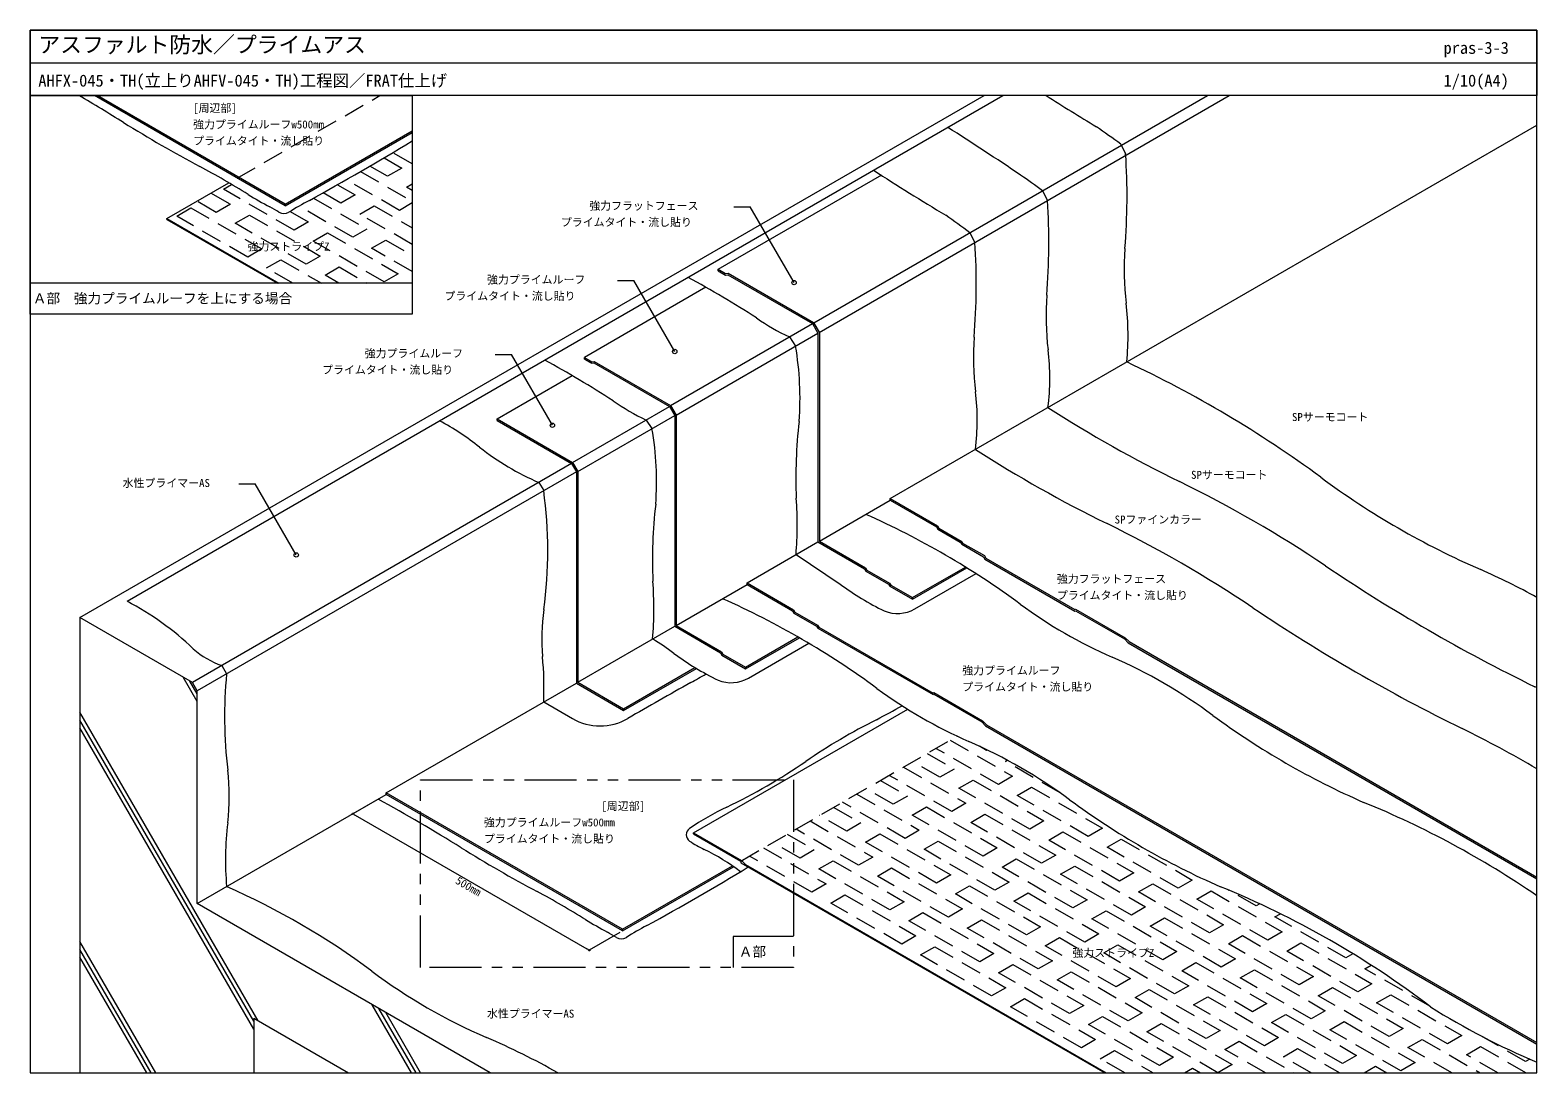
# Model space of a CAD drawing. Units: millimetres, scale not verified. Extents: x -1380 to 1380, y -955 to 955.
import ezdxf
from ezdxf.enums import TextEntityAlignment as Align

# ---------------------------------------------------------------- set-up
doc = ezdxf.new("R2010")
doc.units = ezdxf.units.MM
doc.header["$LTSCALE"] = 3
doc.linetypes.add('USER1', pattern=[19.05, 12.7, -6.35])
doc.linetypes.add('USER2', pattern=[63.5, 31.75, -6.35, 6.35, -6.35, 6.35, -6.35])
for name, color, linetype, lineweight in [('0-0_0', 7, 'Continuous', 5), ('0-2_KUTAI', 3, 'Continuous', 18), ('0-3_BOUSUI', 1, 'Continuous', 18), ('0-4_MOJI', 7, 'Continuous', 18), ('0-5_sunpo', 7, 'Continuous', 18), ('0-6_WAKU', 7, 'Continuous', 18), ('0-7_bousui2', 7, 'USER1', 5), ('0-8_COLOR', 9, 'Continuous', 18)]:
    doc.layers.add(name, color=color, linetype=linetype, lineweight=lineweight)
doc.styles.add('ＭＳ ゴシック', font='')
doc.styles.get('ＭＳ ゴシック').set_extended_font_data('MS Gothic')

# ---------------------------------------------------------------- blocks, each defined once
blk = doc.blocks.new('_DOT')
at = {"layer": '0-0_0'}
for p, q in [((-0.5, 0), (-1, 0)), ((0.25, 0), (-0.25, 0))]:
    blk.add_line(p, q, dxfattribs=at)
blk.add_circle((0, 0), 0.25, dxfattribs=at)

msp = doc.modelspace()

# ---------------------------------------------------------------- linework, layer by layer
at = {"layer": '0-0_0', "lineweight": 18}
msp.add_line((-1380, 895), (1380, 895), dxfattribs=at)
at = {"layer": '0-2_KUTAI'}
for p, q in [((-1288.723, -121.096), (367.284, 835)), ((-388.137, 161.05), (-1082.776, -240)), ((-379.477, 146.05), (-1074.115, -255)), ((-1288.723, -121.096), (-1288.723, -955)), ((-1074.115, -645), (-727.705, -445)), ((-970.192, -855), (-796.987, -955)), ((-970.192, -855), (-970.192, -955))]:
    msp.add_line(p, q, dxfattribs=at)
for points in [[(-1074.115, -255), (-1082.776, -240), (-1288.723, -121.096)], [(-537.18, -955), (-1074.115, -645), (-1074.115, -255)]]:
    msp.add_lwpolyline(points, dxfattribs=at)
at = {"layer": '0-3_BOUSUI'}
for p, q in [((-912.873, 633.268), (-1262.284, 835)), ((-912.873, 636.268), (-1257.087, 835)), ((-1202.318, -91.21), (401.925, 835)), ((55.259, 418.652), (776.395, 835)), ((65.311, 401.241), (816.604, 835)), ((195.563, 97.049), (1380, 780.884)), ((-912.873, 636.268), (-680, 770.717)), ((-912.873, 633.268), (-680, 767.717)), ((617.787, 746.16), (626.731, 728.644)), ((-119.503, 516.953), (179.831, 689.774)), ((-912.873, 633.268), (-912.873, 636.268)), ((474.548, 660.728), (483.723, 642.811)), ((-1129.379, 609.768), (-924.577, 491.525)), ((-1129.379, 608.268), (-927.175, 491.525)), ((341.582, 583.961), (350.758, 566.044)), ((-119.503, 513.953), (-119.503, 516.953)), ((-142.059, 483.93), (-364.588, 355.453)), ((-206.799, 267.353), (53.009, 417.353)), ((-196.746, 249.942), (63.061, 399.942)), ((10.691, 392.921), (22.106, 376.296)), ((-364.588, 352.453), (-364.588, 355.453)), ((-524.802, 242.953), (-387.399, 322.284)), ((-386.235, 162.952), (-208.7, 265.452)), ((-376.879, 146.746), (-199.344, 249.246)), ((-524.802, 239.953), (-524.802, 242.953)), ((-251.507, 240.737), (-240.949, 225.225)), ((-447.979, 126.5), (-439.319, 111.5)), ((195.563, 94.049), (195.563, 97.049)), ((22.957, -5.605), (103.731, -59.763)), ((236.266, -84.478), (333.261, -28.478)), ((236.266, -87.478), (335.765, -30.033)), ((240.355, -105.117), (353.086, -40.033)), ((-196.746, -135.451), (-66.842, -60.451)), ((236.266, -87.478), (236.266, -84.478)), ((-376.879, -239.45), (-199.344, -136.95)), ((-69.464, -214.964), (29.112, -158.051)), ((-64.161, -231.902), (46.328, -168.111)), ((-1028.822, -208.85), (-1020.161, -223.85)), ((-292.874, -287.95), (-162.177, -212.492)), ((-292.874, -290.95), (-159.641, -214.028)), ((-727.705, -442), (-379.477, -240.95)), ((-439.319, -275.5), (-386.738, -305.858)), ((-292.874, -290.95), (-292.874, -287.95)), ((-294.693, -692), (-727.705, -442)), ((-727.705, -445), (-727.705, -442)), ((-294.693, -695), (-727.705, -445)), ((-294.693, -692), (-93.66, -575.934)), ((-294.693, -695), (-91.319, -577.582)), ((-294.693, -695), (-294.693, -692))]:
    msp.add_line(p, q, dxfattribs=at)
for points in [[(-1129.379, 608.268), (-1129.379, 609.768), (-1015.884, 675.294)], [(-119.503, 516.953), (-105.958, 509.133), (-101.628, 509.633), (54.911, 419.255), (65.659, 400.638), (65.659, 19.049), (150.174, -29.745), (152.773, -34.247), (193.875, -58.004), (196.472, -61.502), (236.266, -84.478)], [(-119.503, 513.953), (-106.513, 506.453), (-102.183, 506.953), (53.009, 417.353), (63.061, 399.942), (63.061, 17.549), (148.272, -31.647), (150.871, -36.148), (192.109, -59.984), (194.707, -63.483), (236.266, -87.478)], [(-364.588, 355.453), (-351.043, 347.632), (-346.713, 348.132), (-206.799, 267.353), (-196.746, 249.942), (-196.746, -135.451), (-113.438, -183.549), (-110.839, -188.049), (-69.464, -211.964)], [(-364.588, 352.454), (-351.598, 344.953), (-347.268, 345.453), (-208.7, 265.452), (-199.344, 249.246), (-199.344, -136.95), (-115.339, -185.45), (-112.741, -189.95), (-69.464, -214.964)], [(-524.802, 242.953), (-386.235, 162.952), (-376.879, 146.746), (-376.879, -239.45), (-292.874, -287.95)], [(-524.802, 239.953), (-388.137, 161.05), (-379.477, 146.05), (-379.477, -240.95), (-292.874, -290.95)], [(65.659, 19.049), (195.563, 94.049), (280.078, 45.255), (282.677, 40.753), (323.778, 16.996), (326.376, 13.498), (366.17, -9.478), (368.768, -13.978), (533.722, -109.214), (535.021, -108.464), (624.518, -160.135), (631.616, -167.234), (1380, -599.313)], [(195.563, 97.049), (281.979, 47.157), (284.579, 42.655), (325.544, 18.977), (328.141, 15.478), (368.072, -7.576), (370.67, -12.076), (533.722, -106.214), (535.021, -105.464), (626.113, -158.056), (633.212, -165.155), (1380, -596.313)], [(-66.842, -60.451), (-66.842, -57.451), (63.061, 17.549)], [(-66.842, -57.451), (18.368, -106.647), (20.967, -111.148), (62.205, -134.984), (64.803, -138.484), (273.915, -259.214), (275.214, -258.464), (364.711, -310.135), (371.809, -317.234), (1380, -899.313)], [(-66.842, -60.451), (16.466, -108.549), (19.064, -113.049), (60.439, -136.964), (63.038, -140.464), (273.915, -262.214), (275.214, -261.464), (363.115, -312.214), (370.213, -319.312), (1380, -902.313)], [(-69.464, -214.964), (-69.464, -211.964), (26.507, -156.555)], [(-164.789, -517), (-164.789, -515.5), (227.512, -289.005)], [(-164.789, -515.5), (-76.887, -566.25), (-69.789, -573.348), (591.251, -955)], [(-164.789, -517), (-78.186, -567), (-78.186, -570), (588.653, -955)]]:
    msp.add_lwpolyline(points, dxfattribs=at)
for centre, radius, start, end in [((-3006.102, -2112.398), 3410.242, 58.19318, 59.8004), ((3992.123, 6408.873), 6587.473, 237.79345, 238.73544), ((135.675, 2953.423), 2550.74, 238.19318, 241.80682), ((-3821.299, -5671.565), 7653.451, 56.21668, 57.40946), ((-2478.836, -3530.253), 5279.847, 54.09106, 54.68506), ((-3576.537, 5551.258), 5605.653, 298.8877, 301.1123), ((-541.994, 650.718), 1171.32, 355.31131, 3.81464), ((-1836.318, -725.38), 1623.269, 58.19318, 61.80682), ((3716.498, 6247.625), 6588.587, 237.38157, 238.73542), ((-3712.054, -5119.749), 7137.335, 54.08548, 54.48212), ((-595.627, 1275.118), 730.73, 238.19318, 241.80682), ((-543.487, 36.848), 687.889, 118.19318, 121.80682), ((-723.915, 567.018), 1210.014, 355.37932, 3.59128), ((-1085.384, 361.465), 305.911, 58.19318, 61.80682), ((-915.097, 636.036), 17.178, 238.19318, 301.80682), ((-2755.041, -3692.452), 5279.847, 54.09106, 54.68506), ((-856.88, 490.25), 1210.014, 355.37932, 3.59128), ((1175.034, 517.802), 550.883, 176.13113, 186.5612), ((-1094.984, -1190.152), 1926.296, 57.12916, 61.46132), ((1031.794, 432.371), 550.883, 176.13113, 186.5612), ((124.094, 396.453), 507.04, 354.41863, 6.6143), ((178.769, 752.885), 397.271, 234.93019, 244.97068), ((898.829, 355.603), 550.883, 176.13113, 186.5612), ((-530.604, 281.215), 560.829, 355.61611, 9.76096), ((77.316, 317.031), 410.56, 352.5527, 7.33171), ((-1491.489, -1558.308), 2180.743, 57.26365, 61.08564), ((-265.809, -1563.565), 2109.736, 53.66543, 64.91231), ((-65.502, 630.11), 431.52, 235.13149, 244.46606), ((-55.649, 240.264), 410.56, 352.5527, 7.33171), ((1785.014, 2290.369), 2408.002, 237.30845, 243.89923), ((-854.628, -180.784), 476.398, 51.26989, 61.85336), ((-778.058, 129.319), 545.605, 355.51685, 10.124), ((908.317, 135.599), 885.713, 173.33846, 182.47256), ((-254.636, 576.528), 489.803, 231.94358, 246.75045), ((1652.049, 2213.601), 2408.002, 237.30845, 243.89923), ((-1237.036, 0.997), 805.335, 352.32595, 7.88664), ((-272.474, -1909.345), 2268.626, 56.10077, 63.89923), ((1867.889, 1328.393), 1484.166, 233.45847, 246.54153), ((645.61, -16.075), 885.713, 173.33846, 182.47256), ((-609.118, 48.792), 634.411, 355.08121, 4.39329), ((-462.314, -1313.31), 1511.202, 53.63938, 66.07541), ((-405.44, -1986.113), 2268.626, 56.10077, 63.89923), ((2807.811, 2674.736), 3254.231, 236.10077, 243.89923), ((-914.315, -104.362), 676.892, 355.26213, 4.24261), ((839.488, -1041.463), 1099.209, 60.5458, 66.54153), ((416.019, 363.267), 525.812, 233.56466, 243.90109), ((-1449.51, -563.257), 532.853, 46.27015, 62.36074), ((-24.779, -162.561), 417.907, 172.29696, 184.11659), ((-724.719, -1467.81), 1511.202, 53.63938, 66.07541), ((208.627, -50.093), 63.517, 247.87196, 299.96837), ((953.597, 609.951), 877.048, 233.63938, 246.36062), ((2674.846, 2597.968), 3254.231, 236.10077, 243.89923), ((-614.431, -757.685), 705.195, 54.08604, 57.90426), ((-981.897, -68.625), 147.868, 227.82762, 251.49794), ((-1001.853, -249.52), 563.134, 357.35577, 5.80524), ((111.502, 236.482), 525.812, 233.56466, 243.90109), ((216.05, -1075.07), 962.319, 53.63938, 66.36062), ((-188.849, -302.384), 835.014, 174.60328, 186.73846), ((5710.413, -10690.651), 11991.326, 119.36545, 120), ((-6186.844, 10447.024), 12264.519, 299.38002, 299.53036), ((-95.889, -176.878), 63.517, 247.87196, 299.96837), ((479.57, -2077.634), 2037.812, 63.77732, 63.89923), ((691.192, 455.451), 877.048, 233.63938, 246.36062), ((-768.12, 1456.631), 1998.791, 298.00497, 299.5336), ((1639.674, 858.668), 1438.94, 233.63938, 246.36062), ((-335.994, -217.966), 101.488, 240, 300), ((657.946, -1282.486), 1089.536, 116.58163, 124.49989), ((346.605, -2154.402), 2037.812, 59.52848, 63.89923), ((-46.355, -1229.57), 962.319, 53.63938, 66.36062), ((-581.403, 525.857), 1102.745, 295.64935, 304.35065), ((-1426.841, -448.657), 411.59, 353.26154, 6.73846), ((-2387.922, -3440.666), 3410.242, 58.19318, 61.1532), ((119.842, -934.524), 517.273, 115.64935, 124.35065), ((1377.269, 704.168), 1438.94, 233.63938, 246.36062), ((429.295, -2014.067), 1678.625, 55.50325, 67.83162), ((-436.174, -565.708), 585.968, 173.26154, 184.71259), ((-164.217, -518.9), 13.851, 124.35065, 235.64935), ((753.855, 1625.155), 2550.74, 238.19318, 241.80682), ((-56.295, -360.993), 205.115, 235.64935, 244.35065), ((-304.341, -877.562), 367.922, 52.22492, 64.35065), ((-2650.319, 3686.328), 4986.968, 298.76764, 301.23236), ((-1565.865, -1856.435), 1357.133, 53.2651, 66.29045), ((-1218.138, -2053.648), 1623.269, 58.19318, 61.80682), ((166.889, -2168.567), 1678.625, 52.65588, 67.83162), ((22.553, -53.149), 730.73, 238.19318, 241.80682), ((74.693, -1291.419), 687.889, 118.19318, 121.80682), ((-467.204, -966.803), 305.911, 58.19318, 61.80682), ((-296.917, -692.232), 17.178, 238.19318, 301.80682), ((-134.857, 60.972), 1035.404, 233.2651, 246.7349), ((1893.155, 291.274), 1329.522, 237.82345, 247.29607), ((-1078.024, -2132.716), 1352.447, 60.55219, 66.7349)]:
    msp.add_arc(centre, radius, start, end, dxfattribs=at)
at = {"layer": '0-4_MOJI'}
for p, q in [((-90.869, 631.502), (-60.869, 631.502)), ((19.367, 492.528), (-60.869, 631.502)), ((-680, 491.525), (-1380, 491.525)), ((-304.173, 496.258), (-274.173, 496.258)), ((-199.173, 366.354), (-274.173, 496.258)), ((-528.27, 361.102), (-498.27, 361.102)), ((-423.27, 231.198), (-498.27, 361.102)), ((-997.63, 123.688), (-967.63, 123.688)), ((-892.63, -6.216), (-967.63, 123.688))]:
    msp.add_line(p, q, dxfattribs=at)
msp.add_lwpolyline([(-1380, 835), (-680, 835), (-680, 435), (-1380, 435)], close=True, dxfattribs=at)
at = {"layer": '0-4_MOJI', "linetype": 'USER2'}
msp.add_lwpolyline([(-664.701, -418.268), (18.084, -418.268), (18.084, -761.743), (-664.701, -761.743)], close=True, dxfattribs=at)
at = {"layer": '0-4_MOJI'}
msp.add_lwpolyline([(18.084, -705.218), (-91.916, -705.218), (-91.916, -761.743)], dxfattribs=at)
for centre in [(19.367, 492.528), (-199.173, 366.354), (-423.27, 231.198), (-892.63, -6.216)]:
    msp.add_circle(centre, 4, dxfattribs=at)
at = {"layer": '0-5_sunpo'}
for p, q in [((-732.705, -447.887), (-788.872, -480.315)), ((-784.542, -482.815), (-360.19, -727.815)), ((-299.693, -697.887), (-355.86, -730.315))]:
    msp.add_line(p, q, dxfattribs=at)
at = {"layer": '0-6_WAKU'}
for points in [[(1380, 835), (-1380, 835), (-1380, 955), (1380, 955)], [(-1380, -955), (1380, -955), (1380, 955), (-1380, 955)]]:
    msp.add_lwpolyline(points, close=True, dxfattribs=at)
at = {"layer": '0-7_bousui2'}
for p, q in [((-1000.774, 684.018), (-739.265, 835)), ((-680, 709.826), (-715.82, 730.507)), ((-774.844, 695.966), (-680, 641.208)), ((-78.186, -567), (318.023, -338.248))]:
    msp.add_line(p, q, dxfattribs=at)
for points in [[(-731.753, 721.087), (-699.306, 702.354), (-725.287, 687.354), (-757.554, 705.984)], [(-903.499, 623.007), (-870.119, 603.735), (-896.1, 588.735), (-1026.004, 663.735), (-1010.979, 672.41)], [(-817.172, 671.785), (-784.713, 653.045), (-810.693, 638.045), (-843.504, 656.988)], [(-680, 638.5), (-703.636, 624.854), (-800.912, 681.016)], [(-680, 661.208), (-690.646, 667.354), (-680, 673.5)], [(-1048.275, 656.593), (-1013.013, 636.235), (-1038.994, 621.235), (-1074.255, 641.593)], [(-861.15, 647.176), (-763.062, 590.545), (-789.043, 575.545), (-887.629, 632.463)], [(-680, 562.589), (-776.052, 618.045), (-750.072, 633.045), (-680, 592.589)], [(-680, 512.589), (-754.402, 555.545), (-728.421, 570.545), (-680, 542.589)], [(-898.539, 491.525), (-946.865, 519.426), (-920.884, 534.426), (-846.578, 491.525)], [(-814.329, 491.525), (-839.808, 506.235), (-813.827, 521.235), (-762.368, 491.525)], [(305.112, -345.703), (419.614, -411.811), (393.633, -426.811), (279.131, -360.703)], [(373.277, -363.564), (371.983, -364.311), (358.774, -356.685)], [(263.006, -370.012), (312.557, -398.62), (286.576, -413.62), (237.026, -385.012)], [(507.02, -442.275), (406.624, -384.311), (410.019, -382.351)], [(219.705, -395.012), (334.208, -461.12), (308.227, -476.12), (193.724, -410.012)], [(177.6, -419.322), (227.151, -447.93), (201.17, -462.93), (151.619, -434.322)], [(92.194, -468.631), (141.744, -497.239), (115.763, -512.239), (66.213, -483.631)], [(134.299, -444.322), (248.801, -510.43), (222.821, -525.43), (108.318, -459.322)], [(48.892, -493.631), (163.395, -559.739), (137.414, -574.739), (22.912, -508.631)], [(6.787, -517.941), (56.338, -546.549), (30.357, -561.549), (-19.194, -532.941)], [(-36.514, -542.941), (77.988, -609.049), (52.008, -624.049), (-62.495, -557.941)], [(872.395, -645.398), (865.617, -649.311), (815.111, -620.151)], [(1043.158, -736.808), (1030.162, -744.311), (900.258, -669.311), (910.28, -663.525)], [(1183.745, -832.982), (1064.803, -764.311), (1076.339, -757.651)], [(882.648, -955), (808.584, -912.239), (834.565, -897.239), (934.609, -955)], [(966.858, -955), (915.641, -925.43), (941.622, -910.43), (1018.819, -955)], [(1224.273, -955), (1143.941, -908.62), (1169.922, -893.62), (1276.235, -955)], [(1308.484, -955), (1250.999, -921.811), (1276.979, -906.811), (1360.445, -955)], [(1367.131, -929.762), (1359.252, -934.311), (1277.55, -887.14)], [(625.232, -955), (580.283, -929.049), (606.264, -914.049), (677.194, -955)], [(734.52, -955), (749.158, -946.549), (763.796, -955)], [(1063.61, -955), (1084.516, -942.93), (1105.422, -955)]]:
    msp.add_lwpolyline(points, dxfattribs=at)
for points in [[(-1111.41, 614.426), (-1085.429, 629.426), (-955.526, 554.426), (-981.506, 539.426)], [(-1004.353, 601.235), (-978.372, 616.235), (-848.468, 541.235), (-874.449, 526.235)], [(-861.459, 568.735), (-835.478, 583.735), (-705.574, 508.735), (-731.555, 493.735)], [(321.217, -433.62), (347.198, -418.62), (477.102, -493.62), (451.121, -508.62)], [(428.274, -446.811), (454.255, -431.811), (584.159, -506.811), (558.178, -521.811)], [(235.811, -482.93), (261.792, -467.93), (391.695, -542.93), (365.715, -557.93)], [(342.868, -496.12), (368.849, -481.12), (498.753, -556.12), (472.772, -571.12)], [(150.405, -532.239), (176.385, -517.239), (306.289, -592.239), (280.308, -607.239)], [(485.762, -528.62), (511.743, -513.62), (641.647, -588.62), (615.666, -603.62)], [(257.462, -545.43), (283.442, -530.43), (413.346, -605.43), (387.365, -620.43)], [(592.819, -541.811), (618.8, -526.811), (748.704, -601.811), (722.723, -616.811)], [(64.998, -581.549), (90.979, -566.549), (220.883, -641.549), (194.902, -656.549)], [(400.356, -577.93), (426.337, -562.93), (556.24, -637.93), (530.26, -652.93)], [(507.413, -591.12), (533.394, -576.12), (663.297, -651.12), (637.317, -666.12)], [(172.055, -594.739), (198.036, -579.739), (327.94, -654.739), (301.959, -669.739)], [(86.649, -644.049), (112.629, -629.049), (242.533, -704.049), (216.553, -719.049)], [(314.949, -627.239), (340.93, -612.239), (470.834, -687.239), (444.853, -702.239)], [(422.006, -640.43), (447.987, -625.43), (577.891, -700.43), (551.91, -715.43)], [(650.307, -623.62), (676.288, -608.62), (806.192, -683.62), (780.211, -698.62)], [(913.249, -696.811), (887.268, -711.811), (757.364, -636.811), (783.345, -621.811)], [(229.543, -676.549), (255.524, -661.549), (385.427, -736.549), (359.447, -751.549)], [(564.901, -672.93), (590.881, -657.93), (720.785, -732.93), (694.804, -747.93)], [(336.6, -689.739), (362.581, -674.739), (492.485, -749.739), (466.504, -764.739)], [(827.842, -746.12), (801.861, -761.12), (671.958, -686.12), (697.938, -671.12)], [(479.494, -722.239), (505.475, -707.239), (635.379, -782.239), (609.398, -797.239)], [(814.852, -718.62), (840.833, -703.62), (970.736, -778.62), (944.756, -793.62)], [(1077.793, -791.811), (1051.813, -806.811), (921.909, -731.811), (947.89, -716.811)], [(251.194, -739.049), (277.174, -724.049), (407.078, -799.049), (381.097, -814.049)], [(586.551, -735.43), (612.532, -720.43), (742.436, -795.43), (716.455, -810.43)], [(394.088, -771.549), (420.069, -756.549), (549.972, -831.549), (523.992, -846.549)], [(501.145, -784.739), (527.126, -769.739), (657.029, -844.739), (631.049, -859.739)], [(729.445, -767.93), (755.426, -752.93), (885.33, -827.93), (859.349, -842.93)], [(992.387, -841.12), (966.406, -856.12), (836.502, -781.12), (862.483, -766.12)], [(979.397, -813.62), (1005.377, -798.62), (1135.281, -873.62), (1109.3, -888.62)], [(415.738, -834.049), (441.719, -819.049), (571.623, -894.049), (545.642, -909.049)], [(644.039, -817.239), (670.02, -802.239), (799.924, -877.239), (773.943, -892.239)], [(751.096, -830.43), (777.077, -815.43), (906.981, -890.43), (881, -905.43)], [(1242.338, -886.811), (1216.358, -901.811), (1086.454, -826.811), (1112.434, -811.811)], [(558.633, -866.549), (584.613, -851.549), (714.517, -926.549), (688.536, -941.549)], [(893.99, -862.93), (919.971, -847.93), (1049.875, -922.93), (1023.894, -937.93)], [(665.69, -879.739), (691.67, -864.739), (821.574, -939.739), (795.593, -954.739)], [(1156.932, -936.12), (1130.951, -951.12), (1001.047, -876.12), (1027.028, -861.12)]]:
    msp.add_lwpolyline(points, close=True, dxfattribs=at)
at = {"layer": '0-8_COLOR'}
for p, q in [((-1074.115, -274.808), (-1099.93, -230.096)), ((-1074.115, -260.453), (-1087.498, -237.273)), ((-962.484, -859.45), (-1288.723, -294.388)), ((-970.192, -860.453), (-1288.723, -308.742)), ((-970.192, -874.808), (-1288.723, -323.096)), ((-1149.806, -955), (-1288.723, -714.388)), ((-1158.093, -955), (-1288.723, -728.742)), ((-1166.38, -955), (-1288.723, -743.096)), ((-681.406, -955), (-753.519, -830.096)), ((-673.119, -955), (-741.088, -837.273)), ((-664.831, -955), (-728.657, -844.45))]:
    msp.add_line(p, q, dxfattribs=at)

# ---------------------------------------------------------------- block references
at = {"layer": '0-5_sunpo', "xscale": 5, "yscale": 5}
for p, rotation in [((-788.872, -480.315), 150), ((-355.86, -730.315), 330)]:
    msp.add_blockref('_DOT', p, dxfattribs=dict(at, rotation=rotation))

# ---------------------------------------------------------------- texts
at = {"layer": '0-4_MOJI', "style": 'ＭＳ ゴシック'}
for s, height, p in [('[周辺部]', 14.66, (-1081.449, 800.465)), ('強力プライムルーフw500mm', 14.66, (-1081.449, 770.465)), ('プライムタイト・流し貼り', 14.66, (-1081.449, 740.465)), ('強力フラットフェース', 14.66, (-355.768, 621.502)), ('プライムタイト・流し貼り', 14.66, (-407.747, 591.502)), ('強力ストライプZ', 14.66, (-981.621, 546.864)), ('強力プライムルーフ', 14.66, (-543.081, 486.258)), ('Ａ部\u3000強力プライムルーフを上にする場合', 18.33, (-1375, 449.025)), ('プライムタイト・流し貼り', 14.66, (-621.051, 456.258)), ('強力プライムルーフ', 14.66, (-767.179, 351.102)), ('プライムタイト・流し貼り', 14.66, (-845.149, 321.102)), ('SPサーモコート', 14.66, (931.337, 234.536)), ('SPサーモコート', 14.66, (746.505, 128.698)), ('水性プライマーAS', 14.66, (-1210.549, 113.688)), ('SPファインカラー', 14.66, (606.513, 46.795)), ('強力フラットフェース', 14.66, (500.738, -61.965)), ('プライムタイト・流し貼り', 14.66, (500.738, -91.965)), ('強力プライムルーフ', 14.66, (327.437, -229.696)), ('プライムタイト・流し貼り', 14.66, (327.437, -259.696)), ('[周辺部]', 14.66, (-333.52, -477.978)), ('強力プライムルーフw500mm', 14.66, (-548.756, -507.978)), ('プライムタイト・流し貼り', 14.66, (-548.756, -537.978)), ('Ａ部', 18.33, (-81.916, -747.718)), ('強力ストライプZ', 14.66, (529.228, -747.052)), ('水性プライマーAS', 14.66, (-543.121, -858.299))]:
    msp.add_text(s, height=height, dxfattribs=at).set_placement(p, align=Align.BOTTOM_LEFT)
at = {"layer": '0-5_sunpo', "style": 'ＭＳ ゴシック'}
msp.add_text('500mm', height=14.66, rotation=330, dxfattribs=at).set_placement((-604.517, -611.001), align=Align.BOTTOM_LEFT)
at = {"layer": '0-6_WAKU', "style": 'ＭＳ ゴシック'}
for s, height, p in [('アスファルト防水／プライムアス', 29.33, (-1365, 905)), ('pras-3-3', 21.99, (1209.061, 905)), ('AHFX-045・TH(立上りAHFV-045・TH)工程図／FRAT仕上げ', 21.99, (-1365, 845)), ('1/10(A4)', 21.99, (1209.061, 845))]:
    msp.add_text(s, height=height, dxfattribs=at).set_placement(p, align=Align.BOTTOM_LEFT)

doc.saveas('drawing.dxf')
